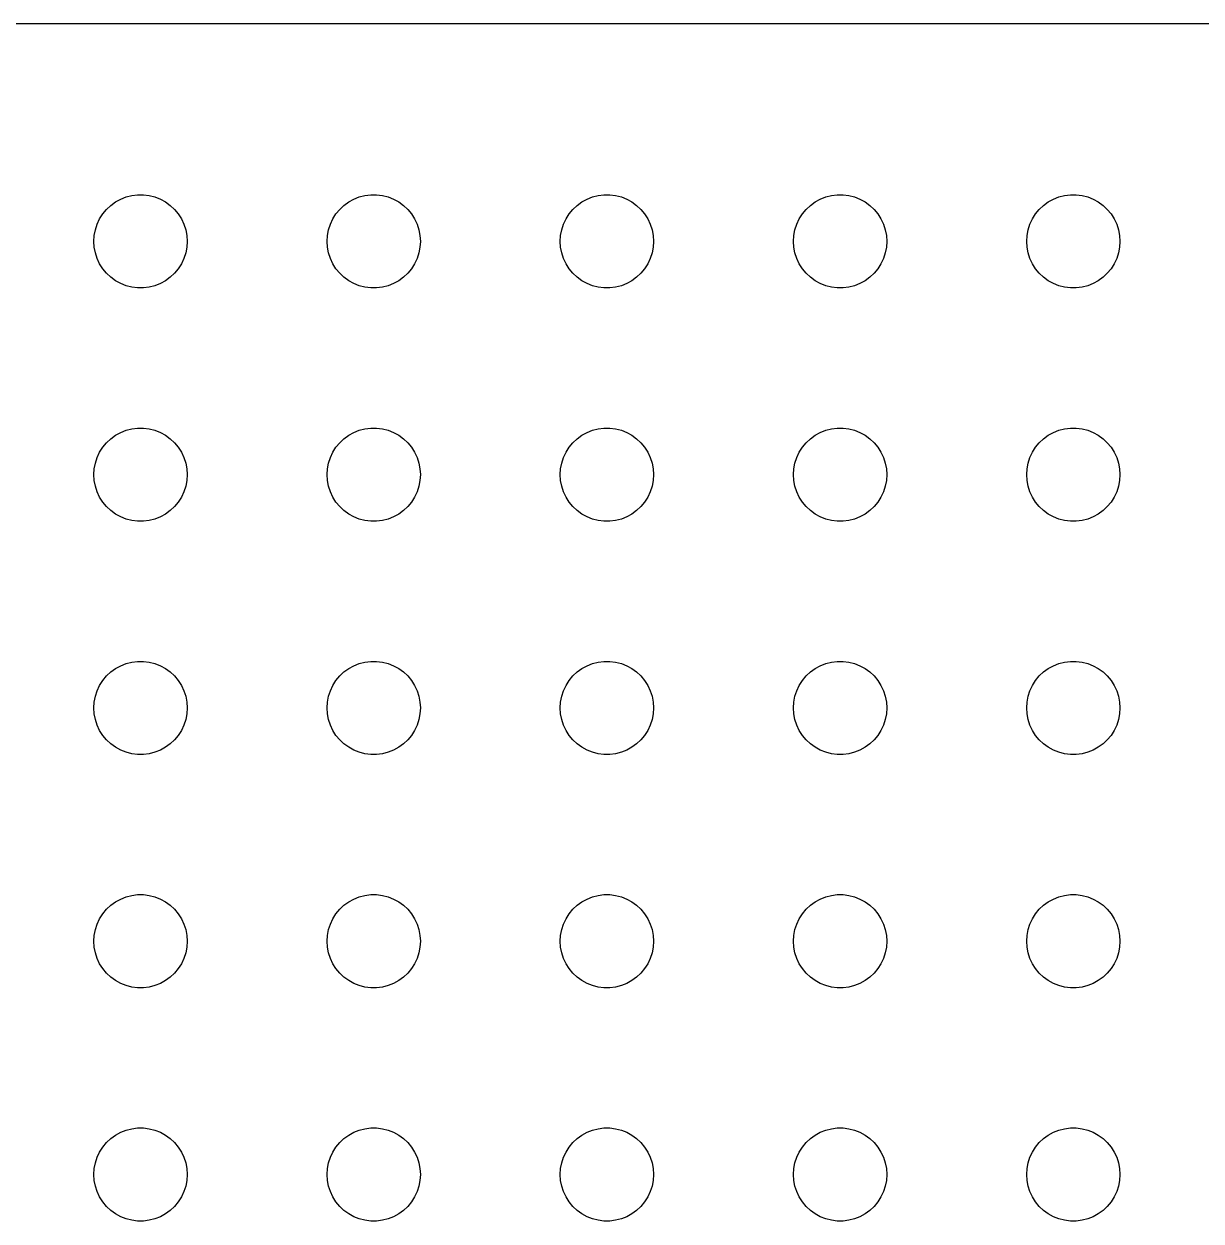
# Model space of a CAD drawing. Header units: metres. Extents: x -150 to 150, y -149 to 149.
# Drawn here: x -3.75 to 34.11, y 111 to 149.49 of the extents above; entities that cross this region are included whole.
import ezdxf

# ---------------------------------------------------------------- set-up
doc = ezdxf.new("R2010")
doc.units = ezdxf.units.M

msp = doc.modelspace()

# ---------------------------------------------------------------- linework, layer by layer
for p, q in [((144.814, 149.49), (-144.814, 149.49)), ((-0.46352, 143.927), (-0.28107, 143.973)), ((-0.28107, 143.973), (-0.09418, 143.997)), ((-0.09418, 143.997), (0.09418, 143.997)), ((0.09418, 143.997), (0.28107, 143.973)), ((0.28107, 143.973), (0.46352, 143.927)), ((7.03647, 143.927), (7.21892, 143.973)), ((7.21892, 143.973), (7.40581, 143.997)), ((7.40581, 143.997), (7.59418, 143.997)), ((7.59418, 143.997), (7.78107, 143.973)), ((7.78107, 143.973), (7.96352, 143.927)), ((14.5365, 143.927), (14.7189, 143.973)), ((14.7189, 143.973), (14.9058, 143.997)), ((14.9058, 143.997), (15.0942, 143.997)), ((15.0942, 143.997), (15.2811, 143.973)), ((15.2811, 143.973), (15.4635, 143.927)), ((22.0365, 143.927), (22.2189, 143.973)), ((22.2189, 143.973), (22.4058, 143.997)), ((22.4058, 143.997), (22.5942, 143.997)), ((22.5942, 143.997), (22.7811, 143.973)), ((22.7811, 143.973), (22.9635, 143.927)), ((29.5365, 143.927), (29.7189, 143.973)), ((29.7189, 143.973), (29.9058, 143.997)), ((29.9058, 143.997), (30.0942, 143.997)), ((30.0942, 143.997), (30.2811, 143.973)), ((30.2811, 143.973), (30.4635, 143.927)), ((-1.09344, 143.527), (-0.95613, 143.656)), ((-0.95613, 143.656), (-0.80373, 143.766)), ((-0.80373, 143.766), (-0.63866, 143.857)), ((-0.63866, 143.857), (-0.46352, 143.927)), ((0.46352, 143.927), (0.63866, 143.857)), ((0.63866, 143.857), (0.80373, 143.766)), ((0.80373, 143.766), (0.95613, 143.656)), ((0.95613, 143.656), (1.09344, 143.527)), ((6.40654, 143.527), (6.54385, 143.656)), ((6.54385, 143.656), (6.69626, 143.766)), ((6.69626, 143.766), (6.86133, 143.857)), ((6.86133, 143.857), (7.03647, 143.927)), ((7.96352, 143.927), (8.13866, 143.857)), ((8.13866, 143.857), (8.30373, 143.766)), ((8.30373, 143.766), (8.45613, 143.656)), ((8.45613, 143.656), (8.59344, 143.527)), ((13.9065, 143.527), (14.0439, 143.656)), ((14.0439, 143.656), (14.1963, 143.766)), ((14.1963, 143.766), (14.3613, 143.857)), ((14.3613, 143.857), (14.5365, 143.927)), ((15.4635, 143.927), (15.6387, 143.857)), ((15.6387, 143.857), (15.8037, 143.766)), ((15.8037, 143.766), (15.9561, 143.656)), ((15.9561, 143.656), (16.0934, 143.527)), ((21.4065, 143.527), (21.5439, 143.656)), ((21.5439, 143.656), (21.6963, 143.766)), ((21.6963, 143.766), (21.8613, 143.857)), ((21.8613, 143.857), (22.0365, 143.927)), ((22.9635, 143.927), (23.1387, 143.857)), ((23.1387, 143.857), (23.3037, 143.766)), ((23.3037, 143.766), (23.4561, 143.656)), ((23.4561, 143.656), (23.5934, 143.527)), ((28.9065, 143.527), (29.0439, 143.656)), ((29.0439, 143.656), (29.1963, 143.766)), ((29.1963, 143.766), (29.3613, 143.857)), ((29.3613, 143.857), (29.5365, 143.927)), ((30.4635, 143.927), (30.6387, 143.857)), ((30.6387, 143.857), (30.8037, 143.766)), ((30.8037, 143.766), (30.9561, 143.656)), ((30.9561, 143.656), (31.0934, 143.527)), ((-1.39465, 143.052), (-1.31445, 143.223)), ((-1.31445, 143.223), (-1.21352, 143.382)), ((-1.21352, 143.382), (-1.09344, 143.527)), ((1.09344, 143.527), (1.21352, 143.382)), ((1.21352, 143.382), (1.31445, 143.223)), ((1.31445, 143.223), (1.39465, 143.052)), ((6.10533, 143.052), (6.18553, 143.223)), ((6.18553, 143.223), (6.28647, 143.382)), ((6.28647, 143.382), (6.40654, 143.527)), ((8.59344, 143.527), (8.71352, 143.382)), ((8.71352, 143.382), (8.81445, 143.223)), ((8.81445, 143.223), (8.89465, 143.052)), ((13.6053, 143.052), (13.6855, 143.223)), ((13.6855, 143.223), (13.7865, 143.382)), ((13.7865, 143.382), (13.9065, 143.527)), ((16.0934, 143.527), (16.2135, 143.382)), ((16.2135, 143.382), (16.3145, 143.223)), ((16.3145, 143.223), (16.3947, 143.052)), ((21.1053, 143.052), (21.1855, 143.223)), ((21.1855, 143.223), (21.2865, 143.382)), ((21.2865, 143.382), (21.4065, 143.527)), ((23.5934, 143.527), (23.7135, 143.382)), ((23.7135, 143.382), (23.8145, 143.223)), ((23.8145, 143.223), (23.8947, 143.052)), ((28.6053, 143.052), (28.6855, 143.223)), ((28.6855, 143.223), (28.7865, 143.382)), ((28.7865, 143.382), (28.9065, 143.527)), ((31.0934, 143.527), (31.2135, 143.382)), ((31.2135, 143.382), (31.3145, 143.223)), ((31.3145, 143.223), (31.3947, 143.052)), ((-1.48816, 142.688), (-1.45287, 142.873)), ((-1.45287, 142.873), (-1.39465, 143.052)), ((1.39465, 143.052), (1.45287, 142.873)), ((1.45287, 142.873), (1.48816, 142.688)), ((6.01183, 142.688), (6.04712, 142.873)), ((6.04712, 142.873), (6.10533, 143.052)), ((8.89465, 143.052), (8.95287, 142.873)), ((8.95287, 142.873), (8.98816, 142.688)), ((13.5118, 142.688), (13.5471, 142.873)), ((13.5471, 142.873), (13.6053, 143.052)), ((16.3947, 143.052), (16.4529, 142.873)), ((16.4529, 142.873), (16.4882, 142.688)), ((21.0118, 142.688), (21.0471, 142.873)), ((21.0471, 142.873), (21.1053, 143.052)), ((23.8947, 143.052), (23.9529, 142.873)), ((23.9529, 142.873), (23.9882, 142.688)), ((28.5118, 142.688), (28.5471, 142.873)), ((28.5471, 142.873), (28.6053, 143.052)), ((31.3947, 143.052), (31.4529, 142.873)), ((31.4529, 142.873), (31.4882, 142.688)), ((-1.5, 142.5), (-1.48816, 142.688)), ((-1.48816, 142.312), (-1.5, 142.5)), ((1.48816, 142.688), (1.5, 142.5)), ((1.5, 142.5), (1.48816, 142.312)), ((6, 142.5), (6.01183, 142.688)), ((6.01183, 142.312), (6, 142.5)), ((8.98816, 142.688), (9, 142.5)), ((9, 142.5), (8.98816, 142.312)), ((13.5, 142.5), (13.5118, 142.688)), ((13.5118, 142.312), (13.5, 142.5)), ((16.4882, 142.688), (16.5, 142.5)), ((16.5, 142.5), (16.4882, 142.312)), ((21, 142.5), (21.0118, 142.688)), ((21.0118, 142.312), (21, 142.5)), ((23.9882, 142.688), (24, 142.5)), ((24, 142.5), (23.9882, 142.312)), ((28.5, 142.5), (28.5118, 142.688)), ((28.5118, 142.312), (28.5, 142.5)), ((31.4882, 142.688), (31.5, 142.5)), ((31.5, 142.5), (31.4882, 142.312)), ((-1.45287, 142.127), (-1.48816, 142.312)), ((-1.39465, 141.948), (-1.45287, 142.127)), ((1.45287, 142.127), (1.39465, 141.948)), ((1.48816, 142.312), (1.45287, 142.127)), ((6.04712, 142.127), (6.01183, 142.312)), ((6.10533, 141.948), (6.04712, 142.127)), ((8.95287, 142.127), (8.89465, 141.948)), ((8.98816, 142.312), (8.95287, 142.127)), ((13.5471, 142.127), (13.5118, 142.312)), ((13.6053, 141.948), (13.5471, 142.127)), ((16.4529, 142.127), (16.3947, 141.948)), ((16.4882, 142.312), (16.4529, 142.127)), ((21.0471, 142.127), (21.0118, 142.312)), ((21.1053, 141.948), (21.0471, 142.127)), ((23.9529, 142.127), (23.8947, 141.948)), ((23.9882, 142.312), (23.9529, 142.127)), ((28.5471, 142.127), (28.5118, 142.312)), ((28.6053, 141.948), (28.5471, 142.127)), ((31.4529, 142.127), (31.3947, 141.948)), ((31.4882, 142.312), (31.4529, 142.127)), ((-1.31445, 141.777), (-1.39465, 141.948)), ((-1.21352, 141.618), (-1.31445, 141.777)), ((1.31445, 141.777), (1.21352, 141.618)), ((1.39465, 141.948), (1.31445, 141.777)), ((6.18553, 141.777), (6.10533, 141.948)), ((6.28647, 141.618), (6.18553, 141.777)), ((8.81445, 141.777), (8.71352, 141.618)), ((8.89465, 141.948), (8.81445, 141.777)), ((13.6855, 141.777), (13.6053, 141.948)), ((13.7865, 141.618), (13.6855, 141.777)), ((16.3145, 141.777), (16.2135, 141.618)), ((16.3947, 141.948), (16.3145, 141.777)), ((21.1855, 141.777), (21.1053, 141.948)), ((21.2865, 141.618), (21.1855, 141.777)), ((23.8145, 141.777), (23.7135, 141.618)), ((23.8947, 141.948), (23.8145, 141.777)), ((28.6855, 141.777), (28.6053, 141.948)), ((28.7865, 141.618), (28.6855, 141.777)), ((31.3145, 141.777), (31.2135, 141.618)), ((31.3947, 141.948), (31.3145, 141.777)), ((-1.09344, 141.473), (-1.21352, 141.618)), ((-0.95613, 141.344), (-1.09344, 141.473)), ((-0.80373, 141.234), (-0.95613, 141.344)), ((0.95613, 141.344), (0.80373, 141.234)), ((1.09344, 141.473), (0.95613, 141.344)), ((1.21352, 141.618), (1.09344, 141.473)), ((6.40654, 141.473), (6.28647, 141.618)), ((6.54385, 141.344), (6.40654, 141.473)), ((6.69626, 141.234), (6.54385, 141.344)), ((8.45613, 141.344), (8.30373, 141.234)), ((8.59344, 141.473), (8.45613, 141.344)), ((8.71352, 141.618), (8.59344, 141.473)), ((13.9065, 141.473), (13.7865, 141.618)), ((14.0439, 141.344), (13.9065, 141.473)), ((14.1963, 141.234), (14.0439, 141.344)), ((15.9561, 141.344), (15.8037, 141.234)), ((16.0934, 141.473), (15.9561, 141.344)), ((16.2135, 141.618), (16.0934, 141.473)), ((21.4065, 141.473), (21.2865, 141.618)), ((21.5439, 141.344), (21.4065, 141.473)), ((21.6963, 141.234), (21.5439, 141.344)), ((23.4561, 141.344), (23.3037, 141.234)), ((23.5934, 141.473), (23.4561, 141.344)), ((23.7135, 141.618), (23.5934, 141.473)), ((28.9065, 141.473), (28.7865, 141.618)), ((29.0439, 141.344), (28.9065, 141.473)), ((29.1963, 141.234), (29.0439, 141.344)), ((30.9561, 141.344), (30.8037, 141.234)), ((31.0934, 141.473), (30.9561, 141.344)), ((31.2135, 141.618), (31.0934, 141.473)), ((-0.63866, 141.143), (-0.80373, 141.234)), ((-0.46352, 141.073), (-0.63866, 141.143)), ((-0.28107, 141.027), (-0.46352, 141.073)), ((-0.09418, 141.003), (-0.28107, 141.027)), ((0.09418, 141.003), (-0.09418, 141.003)), ((0.28107, 141.027), (0.09418, 141.003)), ((0.46352, 141.073), (0.28107, 141.027)), ((0.63866, 141.143), (0.46352, 141.073)), ((0.80373, 141.234), (0.63866, 141.143)), ((6.86133, 141.143), (6.69626, 141.234)), ((7.03647, 141.073), (6.86133, 141.143)), ((7.21892, 141.027), (7.03647, 141.073)), ((7.40581, 141.003), (7.21892, 141.027)), ((7.59418, 141.003), (7.40581, 141.003)), ((7.78107, 141.027), (7.59418, 141.003)), ((7.96352, 141.073), (7.78107, 141.027)), ((8.13866, 141.143), (7.96352, 141.073)), ((8.30373, 141.234), (8.13866, 141.143)), ((14.3613, 141.143), (14.1963, 141.234)), ((14.5365, 141.073), (14.3613, 141.143)), ((14.7189, 141.027), (14.5365, 141.073)), ((14.9058, 141.003), (14.7189, 141.027)), ((15.0942, 141.003), (14.9058, 141.003)), ((15.2811, 141.027), (15.0942, 141.003)), ((15.4635, 141.073), (15.2811, 141.027)), ((15.6387, 141.143), (15.4635, 141.073)), ((15.8037, 141.234), (15.6387, 141.143)), ((21.8613, 141.143), (21.6963, 141.234)), ((22.0365, 141.073), (21.8613, 141.143)), ((22.2189, 141.027), (22.0365, 141.073)), ((22.4058, 141.003), (22.2189, 141.027)), ((22.5942, 141.003), (22.4058, 141.003)), ((22.7811, 141.027), (22.5942, 141.003)), ((22.9635, 141.073), (22.7811, 141.027)), ((23.1387, 141.143), (22.9635, 141.073)), ((23.3037, 141.234), (23.1387, 141.143)), ((29.3613, 141.143), (29.1963, 141.234)), ((29.5365, 141.073), (29.3613, 141.143)), ((29.7189, 141.027), (29.5365, 141.073)), ((29.9058, 141.003), (29.7189, 141.027)), ((30.0942, 141.003), (29.9058, 141.003)), ((30.2811, 141.027), (30.0942, 141.003)), ((30.4635, 141.073), (30.2811, 141.027)), ((30.6387, 141.143), (30.4635, 141.073)), ((30.8037, 141.234), (30.6387, 141.143)), ((-0.95613, 136.156), (-0.80373, 136.266)), ((-0.80373, 136.266), (-0.63866, 136.357)), ((-0.63866, 136.357), (-0.46352, 136.427)), ((-0.46352, 136.427), (-0.28107, 136.473)), ((-0.28107, 136.473), (-0.09418, 136.497)), ((-0.09418, 136.497), (0.09418, 136.497)), ((0.09418, 136.497), (0.28107, 136.473)), ((0.28107, 136.473), (0.46352, 136.427)), ((0.46352, 136.427), (0.63866, 136.357)), ((0.63866, 136.357), (0.80373, 136.266)), ((0.80373, 136.266), (0.95613, 136.156)), ((6.54385, 136.156), (6.69626, 136.266)), ((6.69626, 136.266), (6.86133, 136.357)), ((6.86133, 136.357), (7.03647, 136.427)), ((7.03647, 136.427), (7.21892, 136.473)), ((7.21892, 136.473), (7.40581, 136.497)), ((7.40581, 136.497), (7.59418, 136.497)), ((7.59418, 136.497), (7.78107, 136.473)), ((7.78107, 136.473), (7.96352, 136.427)), ((7.96352, 136.427), (8.13866, 136.357)), ((8.13866, 136.357), (8.30373, 136.266)), ((8.30373, 136.266), (8.45613, 136.156)), ((14.0439, 136.156), (14.1963, 136.266)), ((14.1963, 136.266), (14.3613, 136.357)), ((14.3613, 136.357), (14.5365, 136.427)), ((14.5365, 136.427), (14.7189, 136.473)), ((14.7189, 136.473), (14.9058, 136.497)), ((14.9058, 136.497), (15.0942, 136.497)), ((15.0942, 136.497), (15.2811, 136.473)), ((15.2811, 136.473), (15.4635, 136.427)), ((15.4635, 136.427), (15.6387, 136.357)), ((15.6387, 136.357), (15.8037, 136.266)), ((15.8037, 136.266), (15.9561, 136.156)), ((21.5439, 136.156), (21.6963, 136.266)), ((21.6963, 136.266), (21.8613, 136.357)), ((21.8613, 136.357), (22.0365, 136.427)), ((22.0365, 136.427), (22.2189, 136.473)), ((22.2189, 136.473), (22.4058, 136.497)), ((22.4058, 136.497), (22.5942, 136.497)), ((22.5942, 136.497), (22.7811, 136.473)), ((22.7811, 136.473), (22.9635, 136.427)), ((22.9635, 136.427), (23.1387, 136.357)), ((23.1387, 136.357), (23.3037, 136.266)), ((23.3037, 136.266), (23.4561, 136.156)), ((29.0439, 136.156), (29.1963, 136.266)), ((29.1963, 136.266), (29.3613, 136.357)), ((29.3613, 136.357), (29.5365, 136.427)), ((29.5365, 136.427), (29.7189, 136.473)), ((29.7189, 136.473), (29.9058, 136.497)), ((29.9058, 136.497), (30.0942, 136.497)), ((30.0942, 136.497), (30.2811, 136.473)), ((30.2811, 136.473), (30.4635, 136.427)), ((30.4635, 136.427), (30.6387, 136.357)), ((30.6387, 136.357), (30.8037, 136.266)), ((30.8037, 136.266), (30.9561, 136.156)), ((-1.31445, 135.723), (-1.21352, 135.882)), ((-1.21352, 135.882), (-1.09344, 136.027)), ((-1.09344, 136.027), (-0.95613, 136.156)), ((0.95613, 136.156), (1.09344, 136.027)), ((1.09344, 136.027), (1.21352, 135.882)), ((1.21352, 135.882), (1.31445, 135.723)), ((6.18553, 135.723), (6.28647, 135.882)), ((6.28647, 135.882), (6.40654, 136.027)), ((6.40654, 136.027), (6.54385, 136.156)), ((8.45613, 136.156), (8.59344, 136.027)), ((8.59344, 136.027), (8.71352, 135.882)), ((8.71352, 135.882), (8.81445, 135.723)), ((13.6855, 135.723), (13.7865, 135.882)), ((13.7865, 135.882), (13.9065, 136.027)), ((13.9065, 136.027), (14.0439, 136.156)), ((15.9561, 136.156), (16.0934, 136.027)), ((16.0934, 136.027), (16.2135, 135.882)), ((16.2135, 135.882), (16.3145, 135.723)), ((21.1855, 135.723), (21.2865, 135.882)), ((21.2865, 135.882), (21.4065, 136.027)), ((21.4065, 136.027), (21.5439, 136.156)), ((23.4561, 136.156), (23.5934, 136.027)), ((23.5934, 136.027), (23.7135, 135.882)), ((23.7135, 135.882), (23.8145, 135.723)), ((28.6855, 135.723), (28.7865, 135.882)), ((28.7865, 135.882), (28.9065, 136.027)), ((28.9065, 136.027), (29.0439, 136.156)), ((30.9561, 136.156), (31.0934, 136.027)), ((31.0934, 136.027), (31.2135, 135.882)), ((31.2135, 135.882), (31.3145, 135.723)), ((-1.45287, 135.373), (-1.39465, 135.552)), ((-1.39465, 135.552), (-1.31445, 135.723)), ((1.31445, 135.723), (1.39465, 135.552)), ((1.39465, 135.552), (1.45287, 135.373)), ((6.04712, 135.373), (6.10533, 135.552)), ((6.10533, 135.552), (6.18553, 135.723)), ((8.81445, 135.723), (8.89465, 135.552)), ((8.89465, 135.552), (8.95287, 135.373)), ((13.5471, 135.373), (13.6053, 135.552)), ((13.6053, 135.552), (13.6855, 135.723)), ((16.3145, 135.723), (16.3947, 135.552)), ((16.3947, 135.552), (16.4529, 135.373)), ((21.0471, 135.373), (21.1053, 135.552)), ((21.1053, 135.552), (21.1855, 135.723)), ((23.8145, 135.723), (23.8947, 135.552)), ((23.8947, 135.552), (23.9529, 135.373)), ((28.5471, 135.373), (28.6053, 135.552)), ((28.6053, 135.552), (28.6855, 135.723)), ((31.3145, 135.723), (31.3947, 135.552)), ((31.3947, 135.552), (31.4529, 135.373)), ((-1.5, 135), (-1.48816, 135.188)), ((-1.48816, 135.188), (-1.45287, 135.373)), ((1.45287, 135.373), (1.48816, 135.188)), ((1.48816, 135.188), (1.5, 135)), ((6, 135), (6.01183, 135.188)), ((6.01183, 135.188), (6.04712, 135.373)), ((8.95287, 135.373), (8.98816, 135.188)), ((8.98816, 135.188), (9, 135)), ((13.5, 135), (13.5118, 135.188)), ((13.5118, 135.188), (13.5471, 135.373)), ((16.4529, 135.373), (16.4882, 135.188)), ((16.4882, 135.188), (16.5, 135)), ((21, 135), (21.0118, 135.188)), ((21.0118, 135.188), (21.0471, 135.373)), ((23.9529, 135.373), (23.9882, 135.188)), ((23.9882, 135.188), (24, 135)), ((28.5, 135), (28.5118, 135.188)), ((28.5118, 135.188), (28.5471, 135.373)), ((31.4529, 135.373), (31.4882, 135.188)), ((31.4882, 135.188), (31.5, 135)), ((-1.48816, 134.812), (-1.5, 135)), ((-1.45287, 134.627), (-1.48816, 134.812)), ((1.48816, 134.812), (1.45287, 134.627)), ((1.5, 135), (1.48816, 134.812)), ((6.01183, 134.812), (6, 135)), ((6.04712, 134.627), (6.01183, 134.812)), ((8.98816, 134.812), (8.95287, 134.627)), ((9, 135), (8.98816, 134.812)), ((13.5118, 134.812), (13.5, 135)), ((13.5471, 134.627), (13.5118, 134.812)), ((16.4882, 134.812), (16.4529, 134.627)), ((16.5, 135), (16.4882, 134.812)), ((21.0118, 134.812), (21, 135)), ((21.0471, 134.627), (21.0118, 134.812)), ((23.9882, 134.812), (23.9529, 134.627)), ((24, 135), (23.9882, 134.812)), ((28.5118, 134.812), (28.5, 135)), ((28.5471, 134.627), (28.5118, 134.812)), ((31.4882, 134.812), (31.4529, 134.627)), ((31.5, 135), (31.4882, 134.812)), ((-1.39465, 134.448), (-1.45287, 134.627)), ((-1.31445, 134.277), (-1.39465, 134.448)), ((1.39465, 134.448), (1.31445, 134.277)), ((1.45287, 134.627), (1.39465, 134.448)), ((6.10533, 134.448), (6.04712, 134.627)), ((6.18553, 134.277), (6.10533, 134.448)), ((8.89465, 134.448), (8.81445, 134.277)), ((8.95287, 134.627), (8.89465, 134.448)), ((13.6053, 134.448), (13.5471, 134.627)), ((13.6855, 134.277), (13.6053, 134.448)), ((16.3947, 134.448), (16.3145, 134.277)), ((16.4529, 134.627), (16.3947, 134.448)), ((21.1053, 134.448), (21.0471, 134.627)), ((21.1855, 134.277), (21.1053, 134.448)), ((23.8947, 134.448), (23.8145, 134.277)), ((23.9529, 134.627), (23.8947, 134.448)), ((28.6053, 134.448), (28.5471, 134.627)), ((28.6855, 134.277), (28.6053, 134.448)), ((31.3947, 134.448), (31.3145, 134.277)), ((31.4529, 134.627), (31.3947, 134.448)), ((-1.21352, 134.118), (-1.31445, 134.277)), ((-1.09344, 133.973), (-1.21352, 134.118)), ((-0.95613, 133.844), (-1.09344, 133.973)), ((1.09344, 133.973), (0.95613, 133.844)), ((1.21352, 134.118), (1.09344, 133.973)), ((1.31445, 134.277), (1.21352, 134.118)), ((6.28647, 134.118), (6.18553, 134.277)), ((6.40654, 133.973), (6.28647, 134.118)), ((6.54385, 133.844), (6.40654, 133.973)), ((8.59344, 133.973), (8.45613, 133.844)), ((8.71352, 134.118), (8.59344, 133.973)), ((8.81445, 134.277), (8.71352, 134.118)), ((13.7865, 134.118), (13.6855, 134.277)), ((13.9065, 133.973), (13.7865, 134.118)), ((14.0439, 133.844), (13.9065, 133.973)), ((16.0934, 133.973), (15.9561, 133.844)), ((16.2135, 134.118), (16.0934, 133.973)), ((16.3145, 134.277), (16.2135, 134.118)), ((21.2865, 134.118), (21.1855, 134.277)), ((21.4065, 133.973), (21.2865, 134.118)), ((21.5439, 133.844), (21.4065, 133.973)), ((23.5934, 133.973), (23.4561, 133.844)), ((23.7135, 134.118), (23.5934, 133.973)), ((23.8145, 134.277), (23.7135, 134.118)), ((28.7865, 134.118), (28.6855, 134.277)), ((28.9065, 133.973), (28.7865, 134.118)), ((29.0439, 133.844), (28.9065, 133.973)), ((31.0934, 133.973), (30.9561, 133.844)), ((31.2135, 134.118), (31.0934, 133.973)), ((31.3145, 134.277), (31.2135, 134.118)), ((-0.80373, 133.734), (-0.95613, 133.844)), ((-0.63866, 133.643), (-0.80373, 133.734)), ((-0.46352, 133.573), (-0.63866, 133.643)), ((-0.28107, 133.527), (-0.46352, 133.573)), ((0.46352, 133.573), (0.28107, 133.527)), ((0.63866, 133.643), (0.46352, 133.573)), ((0.80373, 133.734), (0.63866, 133.643)), ((0.95613, 133.844), (0.80373, 133.734)), ((6.69626, 133.734), (6.54385, 133.844)), ((6.86133, 133.643), (6.69626, 133.734)), ((7.03647, 133.573), (6.86133, 133.643)), ((7.21892, 133.527), (7.03647, 133.573)), ((7.96352, 133.573), (7.78107, 133.527)), ((8.13866, 133.643), (7.96352, 133.573)), ((8.30373, 133.734), (8.13866, 133.643)), ((8.45613, 133.844), (8.30373, 133.734)), ((14.1963, 133.734), (14.0439, 133.844)), ((14.3613, 133.643), (14.1963, 133.734)), ((14.5365, 133.573), (14.3613, 133.643)), ((14.7189, 133.527), (14.5365, 133.573)), ((15.4635, 133.573), (15.2811, 133.527)), ((15.6387, 133.643), (15.4635, 133.573)), ((15.8037, 133.734), (15.6387, 133.643)), ((15.9561, 133.844), (15.8037, 133.734)), ((21.6963, 133.734), (21.5439, 133.844)), ((21.8613, 133.643), (21.6963, 133.734)), ((22.0365, 133.573), (21.8613, 133.643)), ((22.2189, 133.527), (22.0365, 133.573)), ((22.9635, 133.573), (22.7811, 133.527)), ((23.1387, 133.643), (22.9635, 133.573)), ((23.3037, 133.734), (23.1387, 133.643)), ((23.4561, 133.844), (23.3037, 133.734)), ((29.1963, 133.734), (29.0439, 133.844)), ((29.3613, 133.643), (29.1963, 133.734)), ((29.5365, 133.573), (29.3613, 133.643)), ((29.7189, 133.527), (29.5365, 133.573)), ((30.4635, 133.573), (30.2811, 133.527)), ((30.6387, 133.643), (30.4635, 133.573)), ((30.8037, 133.734), (30.6387, 133.643)), ((30.9561, 133.844), (30.8037, 133.734)), ((-0.09418, 133.503), (-0.28107, 133.527)), ((0.09418, 133.503), (-0.09418, 133.503)), ((0.28107, 133.527), (0.09418, 133.503)), ((7.40581, 133.503), (7.21892, 133.527)), ((7.59418, 133.503), (7.40581, 133.503)), ((7.78107, 133.527), (7.59418, 133.503)), ((14.9058, 133.503), (14.7189, 133.527)), ((15.0942, 133.503), (14.9058, 133.503)), ((15.2811, 133.527), (15.0942, 133.503)), ((22.4058, 133.503), (22.2189, 133.527)), ((22.5942, 133.503), (22.4058, 133.503)), ((22.7811, 133.527), (22.5942, 133.503)), ((29.9058, 133.503), (29.7189, 133.527)), ((30.0942, 133.503), (29.9058, 133.503)), ((30.2811, 133.527), (30.0942, 133.503)), ((-0.46352, 128.927), (-0.28107, 128.973)), ((-0.28107, 128.973), (-0.09418, 128.997)), ((-0.09418, 128.997), (0.09418, 128.997)), ((0.09418, 128.997), (0.28107, 128.973)), ((0.28107, 128.973), (0.46352, 128.927)), ((7.03647, 128.927), (7.21892, 128.973)), ((7.21892, 128.973), (7.40581, 128.997)), ((7.40581, 128.997), (7.59418, 128.997)), ((7.59418, 128.997), (7.78107, 128.973)), ((7.78107, 128.973), (7.96352, 128.927)), ((14.5365, 128.927), (14.7189, 128.973)), ((14.7189, 128.973), (14.9058, 128.997)), ((14.9058, 128.997), (15.0942, 128.997)), ((15.0942, 128.997), (15.2811, 128.973)), ((15.2811, 128.973), (15.4635, 128.927)), ((22.0365, 128.927), (22.2189, 128.973)), ((22.2189, 128.973), (22.4058, 128.997)), ((22.4058, 128.997), (22.5942, 128.997)), ((22.5942, 128.997), (22.7811, 128.973)), ((22.7811, 128.973), (22.9635, 128.927)), ((29.5365, 128.927), (29.7189, 128.973)), ((29.7189, 128.973), (29.9058, 128.997)), ((29.9058, 128.997), (30.0942, 128.997)), ((30.0942, 128.997), (30.2811, 128.973)), ((30.2811, 128.973), (30.4635, 128.927)), ((-1.09344, 128.527), (-0.95613, 128.656)), ((-0.95613, 128.656), (-0.80373, 128.766)), ((-0.80373, 128.766), (-0.63866, 128.857)), ((-0.63866, 128.857), (-0.46352, 128.927)), ((0.46352, 128.927), (0.63866, 128.857)), ((0.63866, 128.857), (0.80373, 128.766)), ((0.80373, 128.766), (0.95613, 128.656)), ((0.95613, 128.656), (1.09344, 128.527)), ((6.40654, 128.527), (6.54385, 128.656)), ((6.54385, 128.656), (6.69626, 128.766)), ((6.69626, 128.766), (6.86133, 128.857)), ((6.86133, 128.857), (7.03647, 128.927)), ((7.96352, 128.927), (8.13866, 128.857)), ((8.13866, 128.857), (8.30373, 128.766)), ((8.30373, 128.766), (8.45613, 128.656)), ((8.45613, 128.656), (8.59344, 128.527)), ((13.9065, 128.527), (14.0439, 128.656)), ((14.0439, 128.656), (14.1963, 128.766)), ((14.1963, 128.766), (14.3613, 128.857)), ((14.3613, 128.857), (14.5365, 128.927)), ((15.4635, 128.927), (15.6387, 128.857)), ((15.6387, 128.857), (15.8037, 128.766)), ((15.8037, 128.766), (15.9561, 128.656)), ((15.9561, 128.656), (16.0934, 128.527)), ((21.4065, 128.527), (21.5439, 128.656)), ((21.5439, 128.656), (21.6963, 128.766)), ((21.6963, 128.766), (21.8613, 128.857)), ((21.8613, 128.857), (22.0365, 128.927)), ((22.9635, 128.927), (23.1387, 128.857)), ((23.1387, 128.857), (23.3037, 128.766)), ((23.3037, 128.766), (23.4561, 128.656)), ((23.4561, 128.656), (23.5934, 128.527)), ((28.9065, 128.527), (29.0439, 128.656)), ((29.0439, 128.656), (29.1963, 128.766)), ((29.1963, 128.766), (29.3613, 128.857)), ((29.3613, 128.857), (29.5365, 128.927)), ((30.4635, 128.927), (30.6387, 128.857)), ((30.6387, 128.857), (30.8037, 128.766)), ((30.8037, 128.766), (30.9561, 128.656)), ((30.9561, 128.656), (31.0934, 128.527)), ((-1.39465, 128.052), (-1.31445, 128.223)), ((-1.31445, 128.223), (-1.21352, 128.382)), ((-1.21352, 128.382), (-1.09344, 128.527)), ((1.09344, 128.527), (1.21352, 128.382)), ((1.21352, 128.382), (1.31445, 128.223)), ((1.31445, 128.223), (1.39465, 128.052)), ((6.10533, 128.052), (6.18553, 128.223)), ((6.18553, 128.223), (6.28647, 128.382)), ((6.28647, 128.382), (6.40654, 128.527)), ((8.59344, 128.527), (8.71352, 128.382)), ((8.71352, 128.382), (8.81445, 128.223)), ((8.81445, 128.223), (8.89465, 128.052)), ((13.6053, 128.052), (13.6855, 128.223)), ((13.6855, 128.223), (13.7865, 128.382)), ((13.7865, 128.382), (13.9065, 128.527)), ((16.0934, 128.527), (16.2135, 128.382)), ((16.2135, 128.382), (16.3145, 128.223)), ((16.3145, 128.223), (16.3947, 128.052)), ((21.1053, 128.052), (21.1855, 128.223)), ((21.1855, 128.223), (21.2865, 128.382)), ((21.2865, 128.382), (21.4065, 128.527)), ((23.5934, 128.527), (23.7135, 128.382)), ((23.7135, 128.382), (23.8145, 128.223)), ((23.8145, 128.223), (23.8947, 128.052)), ((28.6053, 128.052), (28.6855, 128.223)), ((28.6855, 128.223), (28.7865, 128.382)), ((28.7865, 128.382), (28.9065, 128.527)), ((31.0934, 128.527), (31.2135, 128.382)), ((31.2135, 128.382), (31.3145, 128.223)), ((31.3145, 128.223), (31.3947, 128.052)), ((-1.48816, 127.688), (-1.45287, 127.873)), ((-1.45287, 127.873), (-1.39465, 128.052)), ((1.39465, 128.052), (1.45287, 127.873)), ((1.45287, 127.873), (1.48816, 127.688)), ((6.01183, 127.688), (6.04712, 127.873)), ((6.04712, 127.873), (6.10533, 128.052)), ((8.89465, 128.052), (8.95287, 127.873)), ((8.95287, 127.873), (8.98816, 127.688)), ((13.5118, 127.688), (13.5471, 127.873)), ((13.5471, 127.873), (13.6053, 128.052)), ((16.3947, 128.052), (16.4529, 127.873)), ((16.4529, 127.873), (16.4882, 127.688)), ((21.0118, 127.688), (21.0471, 127.873)), ((21.0471, 127.873), (21.1053, 128.052)), ((23.8947, 128.052), (23.9529, 127.873)), ((23.9529, 127.873), (23.9882, 127.688)), ((28.5118, 127.688), (28.5471, 127.873)), ((28.5471, 127.873), (28.6053, 128.052)), ((31.3947, 128.052), (31.4529, 127.873)), ((31.4529, 127.873), (31.4882, 127.688)), ((-1.5, 127.5), (-1.48816, 127.688)), ((-1.48816, 127.312), (-1.5, 127.5)), ((1.48816, 127.688), (1.5, 127.5)), ((1.5, 127.5), (1.48816, 127.312)), ((6, 127.5), (6.01183, 127.688)), ((6.01183, 127.312), (6, 127.5)), ((8.98816, 127.688), (9, 127.5)), ((9, 127.5), (8.98816, 127.312)), ((13.5, 127.5), (13.5118, 127.688)), ((13.5118, 127.312), (13.5, 127.5)), ((16.4882, 127.688), (16.5, 127.5)), ((16.5, 127.5), (16.4882, 127.312)), ((21, 127.5), (21.0118, 127.688)), ((21.0118, 127.312), (21, 127.5)), ((23.9882, 127.688), (24, 127.5)), ((24, 127.5), (23.9882, 127.312)), ((28.5, 127.5), (28.5118, 127.688)), ((28.5118, 127.312), (28.5, 127.5)), ((31.4882, 127.688), (31.5, 127.5)), ((31.5, 127.5), (31.4882, 127.312)), ((-1.45287, 127.127), (-1.48816, 127.312)), ((-1.39465, 126.948), (-1.45287, 127.127)), ((1.45287, 127.127), (1.39465, 126.948)), ((1.48816, 127.312), (1.45287, 127.127)), ((6.04712, 127.127), (6.01183, 127.312)), ((6.10533, 126.948), (6.04712, 127.127)), ((8.95287, 127.127), (8.89465, 126.948)), ((8.98816, 127.312), (8.95287, 127.127)), ((13.5471, 127.127), (13.5118, 127.312)), ((13.6053, 126.948), (13.5471, 127.127)), ((16.4529, 127.127), (16.3947, 126.948)), ((16.4882, 127.312), (16.4529, 127.127)), ((21.0471, 127.127), (21.0118, 127.312)), ((21.1053, 126.948), (21.0471, 127.127)), ((23.9529, 127.127), (23.8947, 126.948)), ((23.9882, 127.312), (23.9529, 127.127)), ((28.5471, 127.127), (28.5118, 127.312)), ((28.6053, 126.948), (28.5471, 127.127)), ((31.4529, 127.127), (31.3947, 126.948)), ((31.4882, 127.312), (31.4529, 127.127)), ((-1.31445, 126.777), (-1.39465, 126.948)), ((-1.21352, 126.618), (-1.31445, 126.777)), ((1.31445, 126.777), (1.21352, 126.618)), ((1.39465, 126.948), (1.31445, 126.777)), ((6.18553, 126.777), (6.10533, 126.948)), ((6.28647, 126.618), (6.18553, 126.777)), ((8.81445, 126.777), (8.71352, 126.618)), ((8.89465, 126.948), (8.81445, 126.777)), ((13.6855, 126.777), (13.6053, 126.948)), ((13.7865, 126.618), (13.6855, 126.777)), ((16.3145, 126.777), (16.2135, 126.618)), ((16.3947, 126.948), (16.3145, 126.777)), ((21.1855, 126.777), (21.1053, 126.948)), ((21.2865, 126.618), (21.1855, 126.777)), ((23.8145, 126.777), (23.7135, 126.618)), ((23.8947, 126.948), (23.8145, 126.777)), ((28.6855, 126.777), (28.6053, 126.948)), ((28.7865, 126.618), (28.6855, 126.777)), ((31.3145, 126.777), (31.2135, 126.618)), ((31.3947, 126.948), (31.3145, 126.777)), ((-1.09344, 126.473), (-1.21352, 126.618)), ((-0.95613, 126.344), (-1.09344, 126.473)), ((-0.80373, 126.234), (-0.95613, 126.344)), ((0.95613, 126.344), (0.80373, 126.234)), ((1.09344, 126.473), (0.95613, 126.344)), ((1.21352, 126.618), (1.09344, 126.473)), ((6.40654, 126.473), (6.28647, 126.618)), ((6.54385, 126.344), (6.40654, 126.473)), ((6.69626, 126.234), (6.54385, 126.344)), ((8.45613, 126.344), (8.30373, 126.234)), ((8.59344, 126.473), (8.45613, 126.344)), ((8.71352, 126.618), (8.59344, 126.473)), ((13.9065, 126.473), (13.7865, 126.618)), ((14.0439, 126.344), (13.9065, 126.473)), ((14.1963, 126.234), (14.0439, 126.344)), ((15.9561, 126.344), (15.8037, 126.234)), ((16.0934, 126.473), (15.9561, 126.344)), ((16.2135, 126.618), (16.0934, 126.473)), ((21.4065, 126.473), (21.2865, 126.618)), ((21.5439, 126.344), (21.4065, 126.473)), ((21.6963, 126.234), (21.5439, 126.344)), ((23.4561, 126.344), (23.3037, 126.234)), ((23.5934, 126.473), (23.4561, 126.344)), ((23.7135, 126.618), (23.5934, 126.473)), ((28.9065, 126.473), (28.7865, 126.618)), ((29.0439, 126.344), (28.9065, 126.473)), ((29.1963, 126.234), (29.0439, 126.344)), ((30.9561, 126.344), (30.8037, 126.234)), ((31.0934, 126.473), (30.9561, 126.344)), ((31.2135, 126.618), (31.0934, 126.473)), ((-0.63866, 126.143), (-0.80373, 126.234)), ((-0.46352, 126.073), (-0.63866, 126.143)), ((-0.28107, 126.027), (-0.46352, 126.073)), ((-0.09418, 126.003), (-0.28107, 126.027)), ((0.09418, 126.003), (-0.09418, 126.003)), ((0.28107, 126.027), (0.09418, 126.003)), ((0.46352, 126.073), (0.28107, 126.027)), ((0.63866, 126.143), (0.46352, 126.073)), ((0.80373, 126.234), (0.63866, 126.143)), ((6.86133, 126.143), (6.69626, 126.234)), ((7.03647, 126.073), (6.86133, 126.143)), ((7.21892, 126.027), (7.03647, 126.073)), ((7.40581, 126.003), (7.21892, 126.027)), ((7.59418, 126.003), (7.40581, 126.003)), ((7.78107, 126.027), (7.59418, 126.003)), ((7.96352, 126.073), (7.78107, 126.027)), ((8.13866, 126.143), (7.96352, 126.073)), ((8.30373, 126.234), (8.13866, 126.143)), ((14.3613, 126.143), (14.1963, 126.234)), ((14.5365, 126.073), (14.3613, 126.143)), ((14.7189, 126.027), (14.5365, 126.073)), ((14.9058, 126.003), (14.7189, 126.027)), ((15.0942, 126.003), (14.9058, 126.003)), ((15.2811, 126.027), (15.0942, 126.003)), ((15.4635, 126.073), (15.2811, 126.027)), ((15.6387, 126.143), (15.4635, 126.073)), ((15.8037, 126.234), (15.6387, 126.143)), ((21.8613, 126.143), (21.6963, 126.234)), ((22.0365, 126.073), (21.8613, 126.143)), ((22.2189, 126.027), (22.0365, 126.073)), ((22.4058, 126.003), (22.2189, 126.027)), ((22.5942, 126.003), (22.4058, 126.003)), ((22.7811, 126.027), (22.5942, 126.003)), ((22.9635, 126.073), (22.7811, 126.027)), ((23.1387, 126.143), (22.9635, 126.073)), ((23.3037, 126.234), (23.1387, 126.143)), ((29.3613, 126.143), (29.1963, 126.234)), ((29.5365, 126.073), (29.3613, 126.143)), ((29.7189, 126.027), (29.5365, 126.073)), ((29.9058, 126.003), (29.7189, 126.027)), ((30.0942, 126.003), (29.9058, 126.003)), ((30.2811, 126.027), (30.0942, 126.003)), ((30.4635, 126.073), (30.2811, 126.027)), ((30.6387, 126.143), (30.4635, 126.073)), ((30.8037, 126.234), (30.6387, 126.143)), ((-0.95613, 121.156), (-0.80373, 121.266)), ((-0.80373, 121.266), (-0.63866, 121.357)), ((-0.63866, 121.357), (-0.46352, 121.427)), ((-0.46352, 121.427), (-0.28107, 121.473)), ((-0.28107, 121.473), (-0.09418, 121.497)), ((-0.09418, 121.497), (0.09418, 121.497)), ((0.09418, 121.497), (0.28107, 121.473)), ((0.28107, 121.473), (0.46352, 121.427)), ((0.46352, 121.427), (0.63866, 121.357)), ((0.63866, 121.357), (0.80373, 121.266)), ((0.80373, 121.266), (0.95613, 121.156)), ((6.54385, 121.156), (6.69626, 121.266)), ((6.69626, 121.266), (6.86133, 121.357)), ((6.86133, 121.357), (7.03647, 121.427)), ((7.03647, 121.427), (7.21892, 121.473)), ((7.21892, 121.473), (7.40581, 121.497)), ((7.40581, 121.497), (7.59418, 121.497)), ((7.59418, 121.497), (7.78107, 121.473)), ((7.78107, 121.473), (7.96352, 121.427)), ((7.96352, 121.427), (8.13866, 121.357)), ((8.13866, 121.357), (8.30373, 121.266)), ((8.30373, 121.266), (8.45613, 121.156)), ((14.0439, 121.156), (14.1963, 121.266)), ((14.1963, 121.266), (14.3613, 121.357)), ((14.3613, 121.357), (14.5365, 121.427)), ((14.5365, 121.427), (14.7189, 121.473)), ((14.7189, 121.473), (14.9058, 121.497)), ((14.9058, 121.497), (15.0942, 121.497)), ((15.0942, 121.497), (15.2811, 121.473)), ((15.2811, 121.473), (15.4635, 121.427)), ((15.4635, 121.427), (15.6387, 121.357)), ((15.6387, 121.357), (15.8037, 121.266)), ((15.8037, 121.266), (15.9561, 121.156)), ((21.5439, 121.156), (21.6963, 121.266)), ((21.6963, 121.266), (21.8613, 121.357)), ((21.8613, 121.357), (22.0365, 121.427)), ((22.0365, 121.427), (22.2189, 121.473)), ((22.2189, 121.473), (22.4058, 121.497)), ((22.4058, 121.497), (22.5942, 121.497)), ((22.5942, 121.497), (22.7811, 121.473)), ((22.7811, 121.473), (22.9635, 121.427)), ((22.9635, 121.427), (23.1387, 121.357)), ((23.1387, 121.357), (23.3037, 121.266)), ((23.3037, 121.266), (23.4561, 121.156)), ((29.0439, 121.156), (29.1963, 121.266)), ((29.1963, 121.266), (29.3613, 121.357)), ((29.3613, 121.357), (29.5365, 121.427)), ((29.5365, 121.427), (29.7189, 121.473)), ((29.7189, 121.473), (29.9058, 121.497)), ((29.9058, 121.497), (30.0942, 121.497)), ((30.0942, 121.497), (30.2811, 121.473)), ((30.2811, 121.473), (30.4635, 121.427)), ((30.4635, 121.427), (30.6387, 121.357)), ((30.6387, 121.357), (30.8037, 121.266)), ((30.8037, 121.266), (30.9561, 121.156)), ((-1.31445, 120.723), (-1.21352, 120.882)), ((-1.21352, 120.882), (-1.09344, 121.027)), ((-1.09344, 121.027), (-0.95613, 121.156)), ((0.95613, 121.156), (1.09344, 121.027)), ((1.09344, 121.027), (1.21352, 120.882)), ((1.21352, 120.882), (1.31445, 120.723)), ((6.18553, 120.723), (6.28647, 120.882)), ((6.28647, 120.882), (6.40654, 121.027)), ((6.40654, 121.027), (6.54385, 121.156)), ((8.45613, 121.156), (8.59344, 121.027)), ((8.59344, 121.027), (8.71352, 120.882)), ((8.71352, 120.882), (8.81445, 120.723)), ((13.6855, 120.723), (13.7865, 120.882)), ((13.7865, 120.882), (13.9065, 121.027)), ((13.9065, 121.027), (14.0439, 121.156)), ((15.9561, 121.156), (16.0934, 121.027)), ((16.0934, 121.027), (16.2135, 120.882)), ((16.2135, 120.882), (16.3145, 120.723)), ((21.1855, 120.723), (21.2865, 120.882)), ((21.2865, 120.882), (21.4065, 121.027)), ((21.4065, 121.027), (21.5439, 121.156)), ((23.4561, 121.156), (23.5934, 121.027)), ((23.5934, 121.027), (23.7135, 120.882)), ((23.7135, 120.882), (23.8145, 120.723)), ((28.6855, 120.723), (28.7865, 120.882)), ((28.7865, 120.882), (28.9065, 121.027)), ((28.9065, 121.027), (29.0439, 121.156)), ((30.9561, 121.156), (31.0934, 121.027)), ((31.0934, 121.027), (31.2135, 120.882)), ((31.2135, 120.882), (31.3145, 120.723)), ((-1.45287, 120.373), (-1.39465, 120.552)), ((-1.39465, 120.552), (-1.31445, 120.723)), ((1.31445, 120.723), (1.39465, 120.552)), ((1.39465, 120.552), (1.45287, 120.373)), ((6.04712, 120.373), (6.10533, 120.552)), ((6.10533, 120.552), (6.18553, 120.723)), ((8.81445, 120.723), (8.89465, 120.552)), ((8.89465, 120.552), (8.95287, 120.373)), ((13.5471, 120.373), (13.6053, 120.552)), ((13.6053, 120.552), (13.6855, 120.723)), ((16.3145, 120.723), (16.3947, 120.552)), ((16.3947, 120.552), (16.4529, 120.373)), ((21.0471, 120.373), (21.1053, 120.552)), ((21.1053, 120.552), (21.1855, 120.723)), ((23.8145, 120.723), (23.8947, 120.552)), ((23.8947, 120.552), (23.9529, 120.373)), ((28.5471, 120.373), (28.6053, 120.552)), ((28.6053, 120.552), (28.6855, 120.723)), ((31.3145, 120.723), (31.3947, 120.552)), ((31.3947, 120.552), (31.4529, 120.373)), ((-1.5, 120), (-1.48816, 120.188)), ((-1.48816, 120.188), (-1.45287, 120.373)), ((1.45287, 120.373), (1.48816, 120.188)), ((1.48816, 120.188), (1.5, 120)), ((6, 120), (6.01183, 120.188)), ((6.01183, 120.188), (6.04712, 120.373)), ((8.95287, 120.373), (8.98816, 120.188)), ((8.98816, 120.188), (9, 120)), ((13.5, 120), (13.5118, 120.188)), ((13.5118, 120.188), (13.5471, 120.373)), ((16.4529, 120.373), (16.4882, 120.188)), ((16.4882, 120.188), (16.5, 120)), ((21, 120), (21.0118, 120.188)), ((21.0118, 120.188), (21.0471, 120.373)), ((23.9529, 120.373), (23.9882, 120.188)), ((23.9882, 120.188), (24, 120)), ((28.5, 120), (28.5118, 120.188)), ((28.5118, 120.188), (28.5471, 120.373)), ((31.4529, 120.373), (31.4882, 120.188)), ((31.4882, 120.188), (31.5, 120)), ((-1.48816, 119.812), (-1.5, 120)), ((-1.45287, 119.627), (-1.48816, 119.812)), ((1.48816, 119.812), (1.45287, 119.627)), ((1.5, 120), (1.48816, 119.812)), ((6.01183, 119.812), (6, 120)), ((6.04712, 119.627), (6.01183, 119.812)), ((8.98816, 119.812), (8.95287, 119.627)), ((9, 120), (8.98816, 119.812)), ((13.5118, 119.812), (13.5, 120)), ((13.5471, 119.627), (13.5118, 119.812)), ((16.4882, 119.812), (16.4529, 119.627)), ((16.5, 120), (16.4882, 119.812)), ((21.0118, 119.812), (21, 120)), ((21.0471, 119.627), (21.0118, 119.812)), ((23.9882, 119.812), (23.9529, 119.627)), ((24, 120), (23.9882, 119.812)), ((28.5118, 119.812), (28.5, 120)), ((28.5471, 119.627), (28.5118, 119.812)), ((31.4882, 119.812), (31.4529, 119.627)), ((31.5, 120), (31.4882, 119.812)), ((-1.39465, 119.448), (-1.45287, 119.627)), ((-1.31445, 119.277), (-1.39465, 119.448)), ((1.39465, 119.448), (1.31445, 119.277)), ((1.45287, 119.627), (1.39465, 119.448)), ((6.10533, 119.448), (6.04712, 119.627)), ((6.18553, 119.277), (6.10533, 119.448)), ((8.89465, 119.448), (8.81445, 119.277)), ((8.95287, 119.627), (8.89465, 119.448)), ((13.6053, 119.448), (13.5471, 119.627)), ((13.6855, 119.277), (13.6053, 119.448)), ((16.3947, 119.448), (16.3145, 119.277)), ((16.4529, 119.627), (16.3947, 119.448)), ((21.1053, 119.448), (21.0471, 119.627)), ((21.1855, 119.277), (21.1053, 119.448)), ((23.8947, 119.448), (23.8145, 119.277)), ((23.9529, 119.627), (23.8947, 119.448)), ((28.6053, 119.448), (28.5471, 119.627)), ((28.6855, 119.277), (28.6053, 119.448)), ((31.3947, 119.448), (31.3145, 119.277)), ((31.4529, 119.627), (31.3947, 119.448)), ((-1.21352, 119.118), (-1.31445, 119.277)), ((-1.09344, 118.973), (-1.21352, 119.118)), ((-0.95613, 118.844), (-1.09344, 118.973)), ((1.09344, 118.973), (0.95613, 118.844)), ((1.21352, 119.118), (1.09344, 118.973)), ((1.31445, 119.277), (1.21352, 119.118)), ((6.28647, 119.118), (6.18553, 119.277)), ((6.40654, 118.973), (6.28647, 119.118)), ((6.54385, 118.844), (6.40654, 118.973)), ((8.59344, 118.973), (8.45613, 118.844)), ((8.71352, 119.118), (8.59344, 118.973)), ((8.81445, 119.277), (8.71352, 119.118)), ((13.7865, 119.118), (13.6855, 119.277)), ((13.9065, 118.973), (13.7865, 119.118)), ((14.0439, 118.844), (13.9065, 118.973)), ((16.0934, 118.973), (15.9561, 118.844)), ((16.2135, 119.118), (16.0934, 118.973)), ((16.3145, 119.277), (16.2135, 119.118)), ((21.2865, 119.118), (21.1855, 119.277)), ((21.4065, 118.973), (21.2865, 119.118)), ((21.5439, 118.844), (21.4065, 118.973)), ((23.5934, 118.973), (23.4561, 118.844)), ((23.7135, 119.118), (23.5934, 118.973)), ((23.8145, 119.277), (23.7135, 119.118)), ((28.7865, 119.118), (28.6855, 119.277)), ((28.9065, 118.973), (28.7865, 119.118)), ((29.0439, 118.844), (28.9065, 118.973)), ((31.0934, 118.973), (30.9561, 118.844)), ((31.2135, 119.118), (31.0934, 118.973)), ((31.3145, 119.277), (31.2135, 119.118)), ((-0.80373, 118.734), (-0.95613, 118.844)), ((-0.63866, 118.643), (-0.80373, 118.734)), ((-0.46352, 118.573), (-0.63866, 118.643)), ((-0.28107, 118.527), (-0.46352, 118.573)), ((0.46352, 118.573), (0.28107, 118.527)), ((0.63866, 118.643), (0.46352, 118.573)), ((0.80373, 118.734), (0.63866, 118.643)), ((0.95613, 118.844), (0.80373, 118.734)), ((6.69626, 118.734), (6.54385, 118.844)), ((6.86133, 118.643), (6.69626, 118.734)), ((7.03647, 118.573), (6.86133, 118.643)), ((7.21892, 118.527), (7.03647, 118.573)), ((7.96352, 118.573), (7.78107, 118.527)), ((8.13866, 118.643), (7.96352, 118.573)), ((8.30373, 118.734), (8.13866, 118.643)), ((8.45613, 118.844), (8.30373, 118.734)), ((14.1963, 118.734), (14.0439, 118.844)), ((14.3613, 118.643), (14.1963, 118.734)), ((14.5365, 118.573), (14.3613, 118.643)), ((14.7189, 118.527), (14.5365, 118.573)), ((15.4635, 118.573), (15.2811, 118.527)), ((15.6387, 118.643), (15.4635, 118.573)), ((15.8037, 118.734), (15.6387, 118.643)), ((15.9561, 118.844), (15.8037, 118.734)), ((21.6963, 118.734), (21.5439, 118.844)), ((21.8613, 118.643), (21.6963, 118.734)), ((22.0365, 118.573), (21.8613, 118.643)), ((22.2189, 118.527), (22.0365, 118.573)), ((22.9635, 118.573), (22.7811, 118.527)), ((23.1387, 118.643), (22.9635, 118.573)), ((23.3037, 118.734), (23.1387, 118.643)), ((23.4561, 118.844), (23.3037, 118.734)), ((29.1963, 118.734), (29.0439, 118.844)), ((29.3613, 118.643), (29.1963, 118.734)), ((29.5365, 118.573), (29.3613, 118.643)), ((29.7189, 118.527), (29.5365, 118.573)), ((30.4635, 118.573), (30.2811, 118.527)), ((30.6387, 118.643), (30.4635, 118.573)), ((30.8037, 118.734), (30.6387, 118.643)), ((30.9561, 118.844), (30.8037, 118.734)), ((-0.09418, 118.503), (-0.28107, 118.527)), ((0.09418, 118.503), (-0.09418, 118.503)), ((0.28107, 118.527), (0.09418, 118.503)), ((7.40581, 118.503), (7.21892, 118.527)), ((7.59418, 118.503), (7.40581, 118.503)), ((7.78107, 118.527), (7.59418, 118.503)), ((14.9058, 118.503), (14.7189, 118.527)), ((15.0942, 118.503), (14.9058, 118.503)), ((15.2811, 118.527), (15.0942, 118.503)), ((22.4058, 118.503), (22.2189, 118.527)), ((22.5942, 118.503), (22.4058, 118.503)), ((22.7811, 118.527), (22.5942, 118.503)), ((29.9058, 118.503), (29.7189, 118.527)), ((30.0942, 118.503), (29.9058, 118.503)), ((30.2811, 118.527), (30.0942, 118.503)), ((-0.63866, 113.857), (-0.46352, 113.927)), ((-0.46352, 113.927), (-0.28107, 113.973)), ((-0.28107, 113.973), (-0.09418, 113.997)), ((-0.09418, 113.997), (0.09418, 113.997)), ((0.09418, 113.997), (0.28107, 113.973)), ((0.28107, 113.973), (0.46352, 113.927)), ((0.46352, 113.927), (0.63866, 113.857)), ((6.86133, 113.857), (7.03647, 113.927)), ((7.03647, 113.927), (7.21892, 113.973)), ((7.21892, 113.973), (7.40581, 113.997)), ((7.40581, 113.997), (7.59418, 113.997)), ((7.59418, 113.997), (7.78107, 113.973)), ((7.78107, 113.973), (7.96352, 113.927)), ((7.96352, 113.927), (8.13866, 113.857)), ((14.3613, 113.857), (14.5365, 113.927)), ((14.5365, 113.927), (14.7189, 113.973)), ((14.7189, 113.973), (14.9058, 113.997)), ((14.9058, 113.997), (15.0942, 113.997)), ((15.0942, 113.997), (15.2811, 113.973)), ((15.2811, 113.973), (15.4635, 113.927)), ((15.4635, 113.927), (15.6387, 113.857)), ((21.8613, 113.857), (22.0365, 113.927)), ((22.0365, 113.927), (22.2189, 113.973)), ((22.2189, 113.973), (22.4058, 113.997)), ((22.4058, 113.997), (22.5942, 113.997)), ((22.5942, 113.997), (22.7811, 113.973)), ((22.7811, 113.973), (22.9635, 113.927)), ((22.9635, 113.927), (23.1387, 113.857)), ((29.3613, 113.857), (29.5365, 113.927)), ((29.5365, 113.927), (29.7189, 113.973)), ((29.7189, 113.973), (29.9058, 113.997)), ((29.9058, 113.997), (30.0942, 113.997)), ((30.0942, 113.997), (30.2811, 113.973)), ((30.2811, 113.973), (30.4635, 113.927)), ((30.4635, 113.927), (30.6387, 113.857)), ((-1.09344, 113.527), (-0.95613, 113.656)), ((-0.95613, 113.656), (-0.80373, 113.766)), ((-0.80373, 113.766), (-0.63866, 113.857)), ((0.63866, 113.857), (0.80373, 113.766)), ((0.80373, 113.766), (0.95613, 113.656)), ((0.95613, 113.656), (1.09344, 113.527)), ((6.40654, 113.527), (6.54385, 113.656)), ((6.54385, 113.656), (6.69626, 113.766)), ((6.69626, 113.766), (6.86133, 113.857)), ((8.13866, 113.857), (8.30373, 113.766)), ((8.30373, 113.766), (8.45613, 113.656)), ((8.45613, 113.656), (8.59344, 113.527)), ((13.9065, 113.527), (14.0439, 113.656)), ((14.0439, 113.656), (14.1963, 113.766)), ((14.1963, 113.766), (14.3613, 113.857)), ((15.6387, 113.857), (15.8037, 113.766)), ((15.8037, 113.766), (15.9561, 113.656)), ((15.9561, 113.656), (16.0934, 113.527)), ((21.4065, 113.527), (21.5439, 113.656)), ((21.5439, 113.656), (21.6963, 113.766)), ((21.6963, 113.766), (21.8613, 113.857)), ((23.1387, 113.857), (23.3037, 113.766)), ((23.3037, 113.766), (23.4561, 113.656)), ((23.4561, 113.656), (23.5934, 113.527)), ((28.9065, 113.527), (29.0439, 113.656)), ((29.0439, 113.656), (29.1963, 113.766)), ((29.1963, 113.766), (29.3613, 113.857)), ((30.6387, 113.857), (30.8037, 113.766)), ((30.8037, 113.766), (30.9561, 113.656)), ((30.9561, 113.656), (31.0934, 113.527)), ((-1.39465, 113.052), (-1.31445, 113.223)), ((-1.31445, 113.223), (-1.21352, 113.382)), ((-1.21352, 113.382), (-1.09344, 113.527)), ((1.09344, 113.527), (1.21352, 113.382)), ((1.21352, 113.382), (1.31445, 113.223)), ((1.31445, 113.223), (1.39465, 113.052)), ((6.10533, 113.052), (6.18553, 113.223)), ((6.18553, 113.223), (6.28647, 113.382)), ((6.28647, 113.382), (6.40654, 113.527)), ((8.59344, 113.527), (8.71352, 113.382)), ((8.71352, 113.382), (8.81445, 113.223)), ((8.81445, 113.223), (8.89465, 113.052)), ((13.6053, 113.052), (13.6855, 113.223)), ((13.6855, 113.223), (13.7865, 113.382)), ((13.7865, 113.382), (13.9065, 113.527)), ((16.0934, 113.527), (16.2135, 113.382)), ((16.2135, 113.382), (16.3145, 113.223)), ((16.3145, 113.223), (16.3947, 113.052)), ((21.1053, 113.052), (21.1855, 113.223)), ((21.1855, 113.223), (21.2865, 113.382)), ((21.2865, 113.382), (21.4065, 113.527)), ((23.5934, 113.527), (23.7135, 113.382)), ((23.7135, 113.382), (23.8145, 113.223)), ((23.8145, 113.223), (23.8947, 113.052)), ((28.6053, 113.052), (28.6855, 113.223)), ((28.6855, 113.223), (28.7865, 113.382)), ((28.7865, 113.382), (28.9065, 113.527)), ((31.0934, 113.527), (31.2135, 113.382)), ((31.2135, 113.382), (31.3145, 113.223)), ((31.3145, 113.223), (31.3947, 113.052)), ((-1.48816, 112.688), (-1.45287, 112.873)), ((-1.45287, 112.873), (-1.39465, 113.052)), ((1.39465, 113.052), (1.45287, 112.873)), ((1.45287, 112.873), (1.48816, 112.688)), ((6.01183, 112.688), (6.04712, 112.873)), ((6.04712, 112.873), (6.10533, 113.052)), ((8.89465, 113.052), (8.95287, 112.873)), ((8.95287, 112.873), (8.98816, 112.688)), ((13.5118, 112.688), (13.5471, 112.873)), ((13.5471, 112.873), (13.6053, 113.052)), ((16.3947, 113.052), (16.4529, 112.873)), ((16.4529, 112.873), (16.4882, 112.688)), ((21.0118, 112.688), (21.0471, 112.873)), ((21.0471, 112.873), (21.1053, 113.052)), ((23.8947, 113.052), (23.9529, 112.873)), ((23.9529, 112.873), (23.9882, 112.688)), ((28.5118, 112.688), (28.5471, 112.873)), ((28.5471, 112.873), (28.6053, 113.052)), ((31.3947, 113.052), (31.4529, 112.873)), ((31.4529, 112.873), (31.4882, 112.688)), ((-1.5, 112.5), (-1.48816, 112.688)), ((-1.48816, 112.312), (-1.5, 112.5)), ((1.48816, 112.688), (1.5, 112.5)), ((1.5, 112.5), (1.48816, 112.312)), ((6, 112.5), (6.01183, 112.688)), ((6.01183, 112.312), (6, 112.5)), ((8.98816, 112.688), (9, 112.5)), ((9, 112.5), (8.98816, 112.312)), ((13.5, 112.5), (13.5118, 112.688)), ((13.5118, 112.312), (13.5, 112.5)), ((16.4882, 112.688), (16.5, 112.5)), ((16.5, 112.5), (16.4882, 112.312)), ((21, 112.5), (21.0118, 112.688)), ((21.0118, 112.312), (21, 112.5)), ((23.9882, 112.688), (24, 112.5)), ((24, 112.5), (23.9882, 112.312)), ((28.5, 112.5), (28.5118, 112.688)), ((28.5118, 112.312), (28.5, 112.5)), ((31.4882, 112.688), (31.5, 112.5)), ((31.5, 112.5), (31.4882, 112.312)), ((-1.45287, 112.127), (-1.48816, 112.312)), ((-1.39465, 111.948), (-1.45287, 112.127)), ((1.45287, 112.127), (1.39465, 111.948)), ((1.48816, 112.312), (1.45287, 112.127)), ((6.04712, 112.127), (6.01183, 112.312)), ((6.10533, 111.948), (6.04712, 112.127)), ((8.95287, 112.127), (8.89465, 111.948)), ((8.98816, 112.312), (8.95287, 112.127)), ((13.5471, 112.127), (13.5118, 112.312)), ((13.6053, 111.948), (13.5471, 112.127)), ((16.4529, 112.127), (16.3947, 111.948)), ((16.4882, 112.312), (16.4529, 112.127)), ((21.0471, 112.127), (21.0118, 112.312)), ((21.1053, 111.948), (21.0471, 112.127)), ((23.9529, 112.127), (23.8947, 111.948)), ((23.9882, 112.312), (23.9529, 112.127)), ((28.5471, 112.127), (28.5118, 112.312)), ((28.6053, 111.948), (28.5471, 112.127)), ((31.4529, 112.127), (31.3947, 111.948)), ((31.4882, 112.312), (31.4529, 112.127)), ((-1.31445, 111.777), (-1.39465, 111.948)), ((-1.21352, 111.618), (-1.31445, 111.777)), ((-1.09344, 111.473), (-1.21352, 111.618)), ((1.21352, 111.618), (1.09344, 111.473)), ((1.31445, 111.777), (1.21352, 111.618)), ((1.39465, 111.948), (1.31445, 111.777)), ((6.18553, 111.777), (6.10533, 111.948)), ((6.28647, 111.618), (6.18553, 111.777)), ((6.40654, 111.473), (6.28647, 111.618)), ((8.71352, 111.618), (8.59344, 111.473)), ((8.81445, 111.777), (8.71352, 111.618)), ((8.89465, 111.948), (8.81445, 111.777)), ((13.6855, 111.777), (13.6053, 111.948)), ((13.7865, 111.618), (13.6855, 111.777)), ((13.9065, 111.473), (13.7865, 111.618)), ((16.2135, 111.618), (16.0934, 111.473)), ((16.3145, 111.777), (16.2135, 111.618)), ((16.3947, 111.948), (16.3145, 111.777)), ((21.1855, 111.777), (21.1053, 111.948)), ((21.2865, 111.618), (21.1855, 111.777)), ((21.4065, 111.473), (21.2865, 111.618)), ((23.7135, 111.618), (23.5934, 111.473)), ((23.8145, 111.777), (23.7135, 111.618)), ((23.8947, 111.948), (23.8145, 111.777)), ((28.6855, 111.777), (28.6053, 111.948)), ((28.7865, 111.618), (28.6855, 111.777)), ((28.9065, 111.473), (28.7865, 111.618)), ((31.2135, 111.618), (31.0934, 111.473)), ((31.3145, 111.777), (31.2135, 111.618)), ((31.3947, 111.948), (31.3145, 111.777)), ((-0.95613, 111.344), (-1.09344, 111.473)), ((-0.80373, 111.234), (-0.95613, 111.344)), ((-0.63866, 111.143), (-0.80373, 111.234)), ((0.80373, 111.234), (0.63866, 111.143)), ((0.95613, 111.344), (0.80373, 111.234)), ((1.09344, 111.473), (0.95613, 111.344)), ((6.54385, 111.344), (6.40654, 111.473)), ((6.69626, 111.234), (6.54385, 111.344)), ((6.86133, 111.143), (6.69626, 111.234)), ((8.30373, 111.234), (8.13866, 111.143)), ((8.45613, 111.344), (8.30373, 111.234)), ((8.59344, 111.473), (8.45613, 111.344)), ((14.0439, 111.344), (13.9065, 111.473)), ((14.1963, 111.234), (14.0439, 111.344)), ((14.3613, 111.143), (14.1963, 111.234)), ((15.8037, 111.234), (15.6387, 111.143)), ((15.9561, 111.344), (15.8037, 111.234)), ((16.0934, 111.473), (15.9561, 111.344)), ((21.5439, 111.344), (21.4065, 111.473)), ((21.6963, 111.234), (21.5439, 111.344)), ((21.8613, 111.143), (21.6963, 111.234)), ((23.3037, 111.234), (23.1387, 111.143)), ((23.4561, 111.344), (23.3037, 111.234)), ((23.5934, 111.473), (23.4561, 111.344)), ((29.0439, 111.344), (28.9065, 111.473)), ((29.1963, 111.234), (29.0439, 111.344)), ((29.3613, 111.143), (29.1963, 111.234)), ((30.8037, 111.234), (30.6387, 111.143)), ((30.9561, 111.344), (30.8037, 111.234)), ((31.0934, 111.473), (30.9561, 111.344)), ((-0.46352, 111.073), (-0.63866, 111.143)), ((-0.28107, 111.027), (-0.46352, 111.073)), ((-0.09418, 111.003), (-0.28107, 111.027)), ((0.09418, 111.003), (-0.09418, 111.003)), ((0.28107, 111.027), (0.09418, 111.003)), ((0.46352, 111.073), (0.28107, 111.027)), ((0.63866, 111.143), (0.46352, 111.073)), ((7.03647, 111.073), (6.86133, 111.143)), ((7.21892, 111.027), (7.03647, 111.073)), ((7.40581, 111.003), (7.21892, 111.027)), ((7.59418, 111.003), (7.40581, 111.003)), ((7.78107, 111.027), (7.59418, 111.003)), ((7.96352, 111.073), (7.78107, 111.027)), ((8.13866, 111.143), (7.96352, 111.073)), ((14.5365, 111.073), (14.3613, 111.143)), ((14.7189, 111.027), (14.5365, 111.073)), ((14.9058, 111.003), (14.7189, 111.027)), ((15.0942, 111.003), (14.9058, 111.003)), ((15.2811, 111.027), (15.0942, 111.003)), ((15.4635, 111.073), (15.2811, 111.027)), ((15.6387, 111.143), (15.4635, 111.073)), ((22.0365, 111.073), (21.8613, 111.143)), ((22.2189, 111.027), (22.0365, 111.073)), ((22.4058, 111.003), (22.2189, 111.027)), ((22.5942, 111.003), (22.4058, 111.003)), ((22.7811, 111.027), (22.5942, 111.003)), ((22.9635, 111.073), (22.7811, 111.027)), ((23.1387, 111.143), (22.9635, 111.073)), ((29.5365, 111.073), (29.3613, 111.143)), ((29.7189, 111.027), (29.5365, 111.073)), ((29.9058, 111.003), (29.7189, 111.027)), ((30.0942, 111.003), (29.9058, 111.003)), ((30.2811, 111.027), (30.0942, 111.003)), ((30.4635, 111.073), (30.2811, 111.027)), ((30.6387, 111.143), (30.4635, 111.073))]:
    msp.add_line(p, q)

doc.saveas('drawing.dxf')
